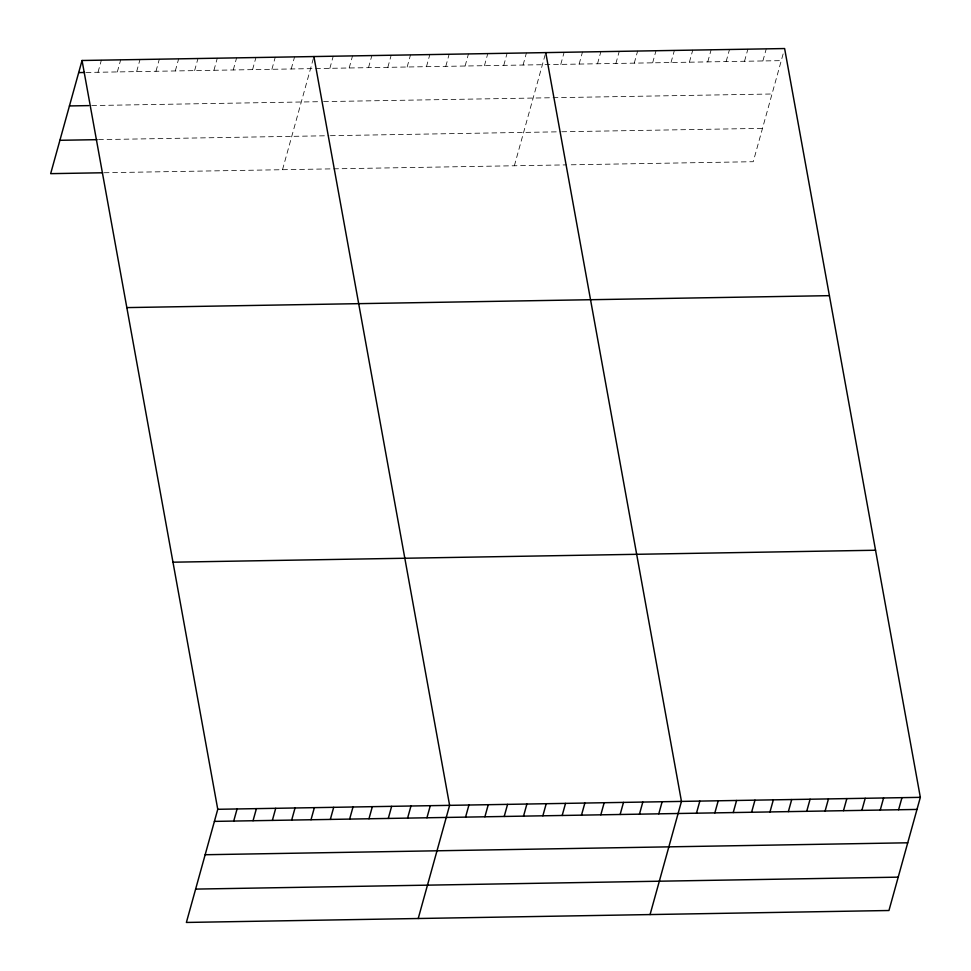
<?xml version="1.0" encoding="UTF-8"?>
<svg xmlns="http://www.w3.org/2000/svg" width="971" height="971" viewBox="0 0 971 971"><rect width="100%" height="100%" fill="white"/><g stroke="black" fill="none" stroke-linecap="round" stroke-linejoin="round"><path stroke-width="0.73" stroke-dasharray="4.86 3.64" d="M98.01 72.267L101.372 60.166M117.333 71.927L120.683 59.838M136.656 71.599L140.006 59.51M155.979 71.271L159.329 59.182M175.302 70.944L178.652 58.855M194.613 70.616L197.975 58.527M213.936 70.288L217.298 58.199M233.258 69.961L236.608 57.872M252.581 69.633L255.931 57.544M271.904 69.305L275.254 57.216M291.227 68.977L294.577 56.888M282.512 169.707L313.524 57.896M329.861 68.322L333.223 56.221M349.184 67.994L352.534 55.893M368.507 67.667L371.857 55.565M387.83 67.339L391.179 55.238M407.152 66.999L410.502 54.91M426.463 66.671L429.825 54.582M445.786 66.344L449.148 54.255M465.109 66.016L468.459 53.927M484.432 65.688L487.782 53.599M503.755 65.36L507.105 53.271M523.078 65.033L526.428 52.944M514.363 165.762L545.374 53.951M560.765 64.389L564.127 52.3M579.141 64.086L582.491 51.985M597.517 63.77L600.867 51.669M615.893 63.455L619.243 51.366M634.269 63.139L637.619 51.05M652.646 62.836L655.995 50.735M671.022 62.52L674.372 50.419M689.398 62.205L692.748 50.116M707.774 61.889L711.124 49.8M726.138 61.586L729.5 49.485M744.514 61.27L747.876 49.169M762.89 60.955L766.253 48.866M783.136 53.927L753.241 161.708L569.492 164.827M86.128 72.461L781.267 60.639M91.735 105.56L320.612 101.664M323.586 101.615L772.018 93.993M98.557 139.642L328.914 135.722M330.407 135.697L560.364 131.789M561.784 131.765L762.49 128.354M104.164 172.741L566.663 164.876"/><path stroke-width="1.46" d="M82.049 60.493L217.759 809.292L186.383 922.45L888.951 910.507L920.338 797.349L784.617 48.55L82.049 60.493L50.662 173.651L102.683 172.765M233.72 821.065L237.082 808.964M253.043 820.738L256.405 808.637M272.366 820.398L275.715 808.309M291.688 820.07L295.038 807.981M311.011 819.742L314.361 807.654M330.334 819.415L333.684 807.326M349.645 819.087L353.007 806.998M368.968 818.759L372.33 806.67M388.291 818.432L391.641 806.343M407.614 818.104L410.964 806.015M426.937 817.776L430.287 805.687M418.222 918.505L449.609 805.347L313.9 56.549M465.57 817.121L468.932 805.02M484.893 816.793L488.255 804.692M504.216 816.465L507.566 804.364M523.539 816.138L526.889 804.037M542.862 815.81L546.212 803.709M562.185 815.47L565.535 803.381M581.495 815.142L584.858 803.053M600.818 814.815L604.18 802.726M620.141 814.487L623.491 802.398M639.464 814.159L642.814 802.07M658.787 813.832L662.137 801.743M650.072 914.561L681.46 801.415L545.751 52.616M696.474 813.188L699.836 801.099M714.85 812.885L718.212 800.784M733.226 812.569L736.588 800.468M751.603 812.254L754.965 800.165M769.979 811.938L773.329 799.849M788.355 811.635L791.705 799.534M806.731 811.319L810.081 799.218M825.107 811.003L828.457 798.915M843.483 810.688L846.833 798.599M861.86 810.384L865.21 798.283M880.236 810.069L883.586 797.98M898.6 809.753L901.962 797.664M78.687 72.594L84.635 72.485M69.439 105.936L88.762 105.608M59.911 140.297L97.076 139.666M126.837 307.601L829.404 295.657M172.972 562.197L875.551 550.241M217.759 809.292L920.338 797.349M214.409 821.393L916.976 809.438M205.16 854.735L907.727 842.792M195.632 889.096L898.199 877.153"/></g></svg>
